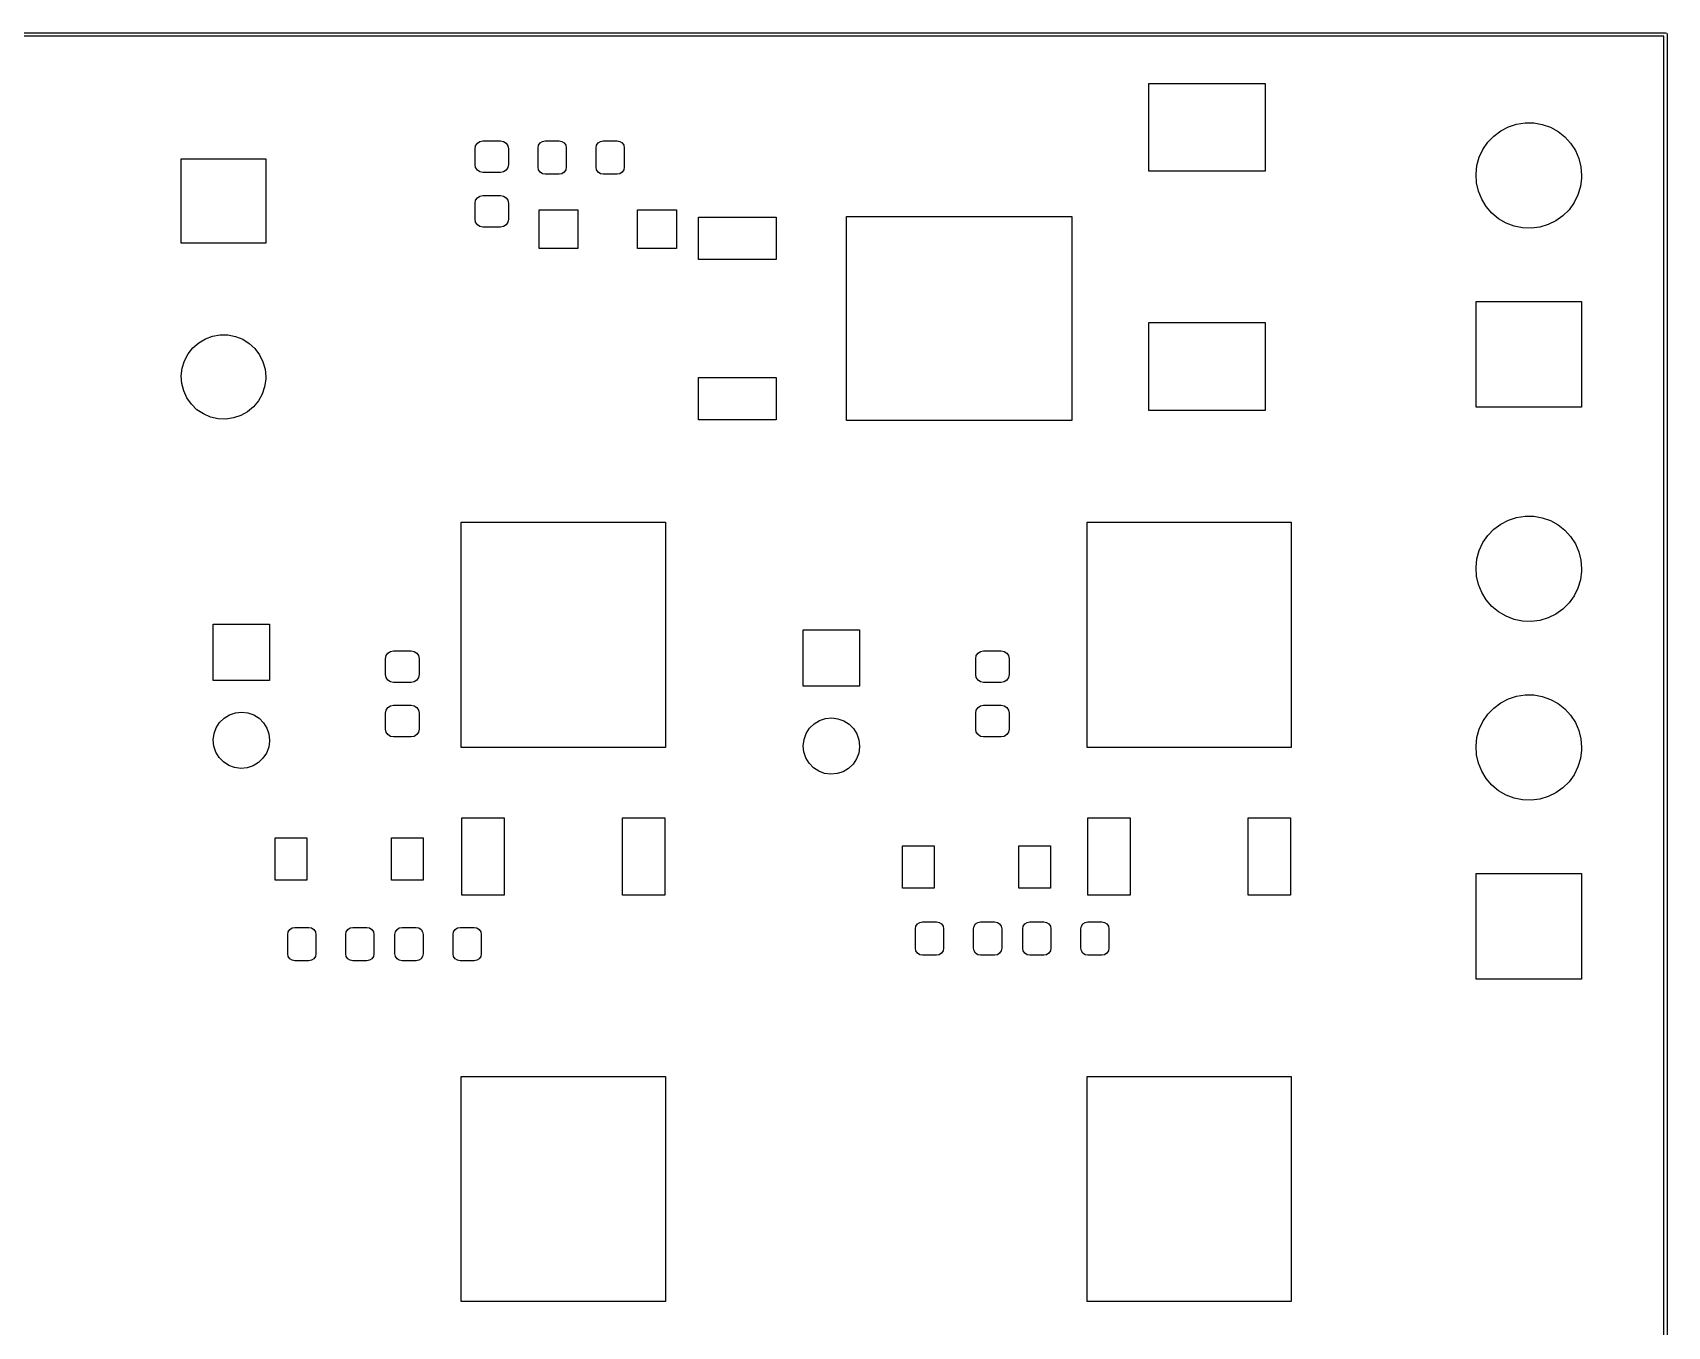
# Model space of a CAD drawing. Extents: x 70 to 170, y -130 to -60.
# Drawn here: x 123.61 to 170.05, y -96.71 to -59.95 of the extents above; entities that cross this region are included whole.
import ezdxf

# ---------------------------------------------------------------- set-up
doc = ezdxf.new("R2010")
doc.units = 0
doc.layers.add('BLACK', color=7, linetype='CONTINUOUS')

msp = doc.modelspace()

# ---------------------------------------------------------------- linework, layer by layer
at = {"layer": 'BLACK', "linetype": 'CONTINUOUS'}
for p, q in [((70, -59.95), (170, -59.95)), ((169.95, -60.05), (70.05, -60.05)), ((169.95, -129.95), (169.95, -60.05)), ((170, -59.95), (170.035, -59.9646)), ((170.035, -59.9646), (170.05, -60)), ((170.05, -60), (170.05, -130)), ((155.322, -63.89), (155.322, -61.39)), ((155.322, -61.39), (158.622, -61.39)), ((158.622, -61.39), (158.622, -63.89)), ((165.317, -62.7387), (165.535, -62.6252)), ((165.535, -62.6252), (165.768, -62.5488)), ((165.768, -62.5488), (166.011, -62.5117)), ((166.011, -62.5117), (166.257, -62.5147)), ((166.257, -62.5147), (166.499, -62.5578)), ((166.499, -62.5578), (166.731, -62.6398)), ((166.731, -62.6398), (166.946, -62.7586)), ((136.194, -63.1639), (136.243, -63.0909)), ((136.243, -63.0909), (136.316, -63.0421)), ((136.316, -63.0421), (136.402, -63.025)), ((136.402, -63.025), (136.902, -63.025)), ((136.902, -63.025), (136.988, -63.0421)), ((136.988, -63.0421), (137.061, -63.0909)), ((137.061, -63.0909), (137.11, -63.1639)), ((137.967, -63.225), (137.982, -63.1485)), ((137.982, -63.1485), (138.026, -63.0836)), ((138.026, -63.0836), (138.09, -63.0402)), ((138.09, -63.0402), (138.167, -63.025)), ((138.167, -63.025), (138.567, -63.025)), ((138.567, -63.025), (138.644, -63.0402)), ((138.644, -63.0402), (138.708, -63.0836)), ((138.708, -63.0836), (138.752, -63.1485)), ((138.752, -63.1485), (138.767, -63.225)), ((139.617, -63.225), (139.632, -63.1485)), ((139.632, -63.1485), (139.676, -63.0836)), ((139.676, -63.0836), (139.74, -63.0402)), ((139.74, -63.0402), (139.817, -63.025)), ((139.817, -63.025), (140.217, -63.025)), ((140.217, -63.025), (140.294, -63.0402)), ((140.294, -63.0402), (140.358, -63.0836)), ((140.358, -63.0836), (140.402, -63.1485)), ((140.402, -63.1485), (140.417, -63.225)), ((164.812, -63.2671), (164.95, -63.064)), ((164.95, -63.064), (165.12, -62.8863)), ((165.12, -62.8863), (165.317, -62.7387)), ((166.946, -62.7586), (167.139, -62.911)), ((167.139, -62.911), (167.304, -63.0928)), ((167.304, -63.0928), (167.438, -63.2992)), ((127.832, -65.932), (127.832, -63.532)), ((127.832, -63.532), (130.232, -63.532)), ((130.232, -63.532), (130.232, -65.932)), ((136.177, -63.25), (136.194, -63.1639)), ((136.177, -63.7), (136.177, -63.25)), ((137.11, -63.1639), (137.127, -63.25)), ((137.127, -63.25), (137.127, -63.7)), ((137.967, -63.775), (137.967, -63.225)), ((138.767, -63.225), (138.767, -63.775)), ((139.617, -63.775), (139.617, -63.225)), ((140.417, -63.225), (140.417, -63.775)), ((164.643, -63.7269), (164.708, -63.4901)), ((164.708, -63.4901), (164.812, -63.2671)), ((167.438, -63.2992), (167.536, -63.5246)), ((167.536, -63.5246), (167.596, -63.763)), ((136.194, -63.7861), (136.177, -63.7)), ((136.243, -63.8591), (136.194, -63.7861)), ((136.316, -63.9079), (136.243, -63.8591)), ((136.402, -63.925), (136.316, -63.9079)), ((136.902, -63.925), (136.402, -63.925)), ((136.988, -63.9079), (136.902, -63.925)), ((137.061, -63.8591), (136.988, -63.9079)), ((137.11, -63.7861), (137.061, -63.8591)), ((137.127, -63.7), (137.11, -63.7861)), ((137.982, -63.8515), (137.967, -63.775)), ((138.026, -63.9164), (137.982, -63.8515)), ((138.09, -63.9598), (138.026, -63.9164)), ((138.167, -63.975), (138.09, -63.9598)), ((138.567, -63.975), (138.167, -63.975)), ((138.644, -63.9598), (138.567, -63.975)), ((138.708, -63.9164), (138.644, -63.9598)), ((138.752, -63.8515), (138.708, -63.9164)), ((138.767, -63.775), (138.752, -63.8515)), ((139.632, -63.8515), (139.617, -63.775)), ((139.676, -63.9164), (139.632, -63.8515)), ((139.74, -63.9598), (139.676, -63.9164)), ((139.817, -63.975), (139.74, -63.9598)), ((140.217, -63.975), (139.817, -63.975)), ((140.294, -63.9598), (140.217, -63.975)), ((140.358, -63.9164), (140.294, -63.9598)), ((140.402, -63.8515), (140.358, -63.9164)), ((140.417, -63.775), (140.402, -63.8515)), ((158.622, -63.89), (155.322, -63.89)), ((164.616, -63.9714), (164.643, -63.7269)), ((164.631, -64.2168), (164.616, -63.9714)), ((167.614, -64.0813), (167.582, -64.325)), ((167.596, -63.763), (167.616, -64.008)), ((167.616, -64.008), (167.614, -64.0813)), ((164.685, -64.4566), (164.631, -64.2168)), ((164.777, -64.6843), (164.685, -64.4566)), ((167.582, -64.325), (167.511, -64.5602)), ((136.177, -64.8), (136.194, -64.7139)), ((136.177, -65.25), (136.177, -64.8)), ((136.194, -64.7139), (136.243, -64.6409)), ((136.243, -64.6409), (136.316, -64.5921)), ((136.316, -64.5921), (136.402, -64.575)), ((136.402, -64.575), (136.902, -64.575)), ((136.902, -64.575), (136.988, -64.5921)), ((136.988, -64.5921), (137.061, -64.6409)), ((137.061, -64.6409), (137.11, -64.7139)), ((137.11, -64.7139), (137.127, -64.8)), ((137.127, -64.8), (137.127, -65.25)), ((137.997, -66.082), (137.997, -64.982)), ((137.997, -64.982), (139.097, -64.982)), ((139.097, -64.982), (139.097, -66.082)), ((140.797, -66.082), (140.797, -64.982)), ((140.797, -64.982), (141.897, -64.982)), ((141.897, -64.982), (141.897, -66.082)), ((164.906, -64.8939), (164.777, -64.6843)), ((165.067, -65.0797), (164.906, -64.8939)), ((167.258, -64.9802), (167.084, -65.1537)), ((167.402, -64.7806), (167.258, -64.9802)), ((167.511, -64.5602), (167.402, -64.7806)), ((136.194, -65.3361), (136.177, -65.25)), ((136.243, -65.4091), (136.194, -65.3361)), ((136.316, -65.4579), (136.243, -65.4091)), ((136.402, -65.475), (136.316, -65.4579)), ((136.902, -65.475), (136.402, -65.475)), ((136.988, -65.4579), (136.902, -65.475)), ((137.061, -65.4091), (136.988, -65.4579)), ((137.11, -65.3361), (137.061, -65.4091)), ((137.127, -65.25), (137.11, -65.3361)), ((142.528, -66.392), (142.528, -65.192)), ((142.528, -65.192), (144.728, -65.192)), ((144.728, -65.192), (144.728, -66.392)), ((146.728, -70.972), (146.728, -65.172)), ((146.728, -65.172), (153.128, -65.172)), ((153.128, -65.172), (153.128, -70.972)), ((165.256, -65.2367), (165.067, -65.0797)), ((165.468, -65.3607), (165.256, -65.2367)), ((165.698, -65.4484), (165.468, -65.3607)), ((165.938, -65.4974), (165.698, -65.4484)), ((166.428, -65.4752), (166.184, -65.5065)), ((166.663, -65.4046), (166.428, -65.4752)), ((166.884, -65.2964), (166.663, -65.4046)), ((167.084, -65.1537), (166.884, -65.2964)), ((130.232, -65.932), (127.832, -65.932)), ((166.184, -65.5065), (165.938, -65.4974)), ((139.097, -66.082), (137.997, -66.082)), ((141.897, -66.082), (140.797, -66.082)), ((144.728, -66.392), (142.528, -66.392)), ((164.616, -70.588), (164.616, -67.588)), ((164.616, -67.588), (167.616, -67.588)), ((167.616, -67.588), (167.616, -70.588)), ((155.322, -70.69), (155.322, -68.19)), ((155.322, -68.19), (158.622, -68.19)), ((158.622, -68.19), (158.622, -70.69)), ((128.327, -68.7612), (128.515, -68.6489)), ((128.515, -68.6489), (128.721, -68.5729)), ((128.721, -68.5729), (128.938, -68.5357)), ((128.938, -68.5357), (129.157, -68.5386)), ((129.157, -68.5386), (129.373, -68.5815)), ((129.373, -68.5815), (129.577, -68.6628)), ((129.577, -68.6628), (129.763, -68.78)), ((127.923, -69.2728), (128.026, -69.0785)), ((128.026, -69.0785), (128.162, -68.906)), ((128.162, -68.906), (128.327, -68.7612)), ((129.763, -68.78), (129.924, -68.9291)), ((129.924, -68.9291), (130.055, -69.105)), ((130.055, -69.105), (130.152, -69.302)), ((127.832, -69.7006), (127.858, -69.4825)), ((127.858, -69.4825), (127.923, -69.2728)), ((130.152, -69.302), (130.212, -69.5134)), ((130.212, -69.5134), (130.232, -69.732)), ((127.847, -69.9198), (127.832, -69.7006)), ((127.901, -70.1326), (127.847, -69.9198)), ((130.199, -70.0122), (130.128, -70.2201)), ((130.23, -69.7948), (130.199, -70.0122)), ((130.232, -69.732), (130.23, -69.7948)), ((142.528, -70.952), (142.528, -69.752)), ((142.528, -69.752), (144.728, -69.752)), ((144.728, -69.752), (144.728, -70.952)), ((127.993, -70.332), (127.901, -70.1326)), ((128.12, -70.5114), (127.993, -70.332)), ((128.277, -70.6646), (128.12, -70.5114)), ((129.881, -70.5806), (129.712, -70.721)), ((130.021, -70.4117), (129.881, -70.5806)), ((130.128, -70.2201), (130.021, -70.4117)), ((167.616, -70.588), (164.616, -70.588)), ((128.459, -70.7866), (128.277, -70.6646)), ((128.661, -70.8733), (128.459, -70.7866)), ((128.875, -70.9218), (128.661, -70.8733)), ((129.095, -70.9304), (128.875, -70.9218)), ((129.312, -70.8989), (129.095, -70.9304)), ((129.52, -70.8283), (129.312, -70.8989)), ((129.712, -70.721), (129.52, -70.8283)), ((144.728, -70.952), (142.528, -70.952)), ((153.128, -70.972), (146.728, -70.972)), ((158.622, -70.69), (155.322, -70.69)), ((165.317, -73.9147), (165.535, -73.8012)), ((165.535, -73.8012), (165.768, -73.7248)), ((165.768, -73.7248), (166.011, -73.6877)), ((166.011, -73.6877), (166.257, -73.6907)), ((166.257, -73.6907), (166.499, -73.7338)), ((166.499, -73.7338), (166.731, -73.8158)), ((166.731, -73.8158), (166.946, -73.9346)), ((135.785, -80.265), (135.785, -73.865)), ((135.785, -73.865), (141.585, -73.865)), ((141.585, -73.865), (141.585, -80.265)), ((153.565, -80.265), (153.565, -73.865)), ((153.565, -73.865), (159.365, -73.865)), ((159.365, -73.865), (159.365, -80.265)), ((164.812, -74.4431), (164.95, -74.24)), ((164.95, -74.24), (165.12, -74.0623)), ((165.12, -74.0623), (165.317, -73.9147)), ((166.946, -73.9346), (167.139, -74.087)), ((167.139, -74.087), (167.304, -74.2688)), ((167.304, -74.2688), (167.438, -74.4752)), ((164.643, -74.9029), (164.708, -74.6661)), ((164.708, -74.6661), (164.812, -74.4431)), ((167.438, -74.4752), (167.536, -74.7006)), ((167.536, -74.7006), (167.596, -74.939)), ((164.616, -75.1474), (164.643, -74.9029)), ((164.631, -75.3928), (164.616, -75.1474)), ((167.596, -74.939), (167.616, -75.184)), ((167.616, -75.184), (167.614, -75.2573)), ((164.685, -75.6326), (164.631, -75.3928)), ((164.777, -75.8603), (164.685, -75.6326)), ((167.582, -75.501), (167.511, -75.7362)), ((167.614, -75.2573), (167.582, -75.501)), ((164.906, -76.0699), (164.777, -75.8603)), ((165.067, -76.2557), (164.906, -76.0699)), ((167.258, -76.1562), (167.084, -76.3297)), ((167.402, -75.9566), (167.258, -76.1562)), ((167.511, -75.7362), (167.402, -75.9566)), ((165.256, -76.4127), (165.067, -76.2557)), ((165.468, -76.5367), (165.256, -76.4127)), ((165.698, -76.6244), (165.468, -76.5367)), ((165.938, -76.6734), (165.698, -76.6244)), ((166.663, -76.5806), (166.428, -76.6512)), ((166.884, -76.4724), (166.663, -76.5806)), ((167.084, -76.3297), (166.884, -76.4724)), ((128.74, -78.3576), (128.74, -76.7576)), ((128.74, -76.7576), (130.34, -76.7576)), ((130.34, -76.7576), (130.34, -78.3576)), ((145.504, -78.524), (145.504, -76.924)), ((145.504, -76.924), (147.104, -76.924)), ((147.104, -76.924), (147.104, -78.524)), ((166.184, -76.6825), (165.938, -76.6734)), ((166.428, -76.6512), (166.184, -76.6825)), ((133.703, -77.5809), (133.776, -77.5321)), ((133.776, -77.5321), (133.862, -77.515)), ((133.862, -77.515), (134.362, -77.515)), ((134.362, -77.515), (134.448, -77.5321)), ((134.448, -77.5321), (134.521, -77.5809)), ((150.467, -77.5809), (150.54, -77.5321)), ((150.54, -77.5321), (150.626, -77.515)), ((150.626, -77.515), (151.126, -77.515)), ((151.126, -77.515), (151.212, -77.5321)), ((151.212, -77.5321), (151.285, -77.5809)), ((133.637, -77.74), (133.654, -77.6539)), ((133.637, -78.19), (133.637, -77.74)), ((133.654, -77.6539), (133.703, -77.5809)), ((134.521, -77.5809), (134.57, -77.6539)), ((134.57, -77.6539), (134.587, -77.74)), ((134.587, -77.74), (134.587, -78.19)), ((150.401, -77.74), (150.418, -77.6539)), ((150.401, -78.19), (150.401, -77.74)), ((150.418, -77.6539), (150.467, -77.5809)), ((151.285, -77.5809), (151.334, -77.6539)), ((151.334, -77.6539), (151.351, -77.74)), ((151.351, -77.74), (151.351, -78.19)), ((130.34, -78.3576), (128.74, -78.3576)), ((133.654, -78.2761), (133.637, -78.19)), ((133.703, -78.3491), (133.654, -78.2761)), ((133.776, -78.3979), (133.703, -78.3491)), ((133.862, -78.415), (133.776, -78.3979)), ((134.362, -78.415), (133.862, -78.415)), ((134.448, -78.3979), (134.362, -78.415)), ((134.521, -78.3491), (134.448, -78.3979)), ((134.57, -78.2761), (134.521, -78.3491)), ((134.587, -78.19), (134.57, -78.2761)), ((150.418, -78.2761), (150.401, -78.19)), ((150.467, -78.3491), (150.418, -78.2761)), ((150.54, -78.3979), (150.467, -78.3491)), ((150.626, -78.415), (150.54, -78.3979)), ((151.126, -78.415), (150.626, -78.415)), ((151.212, -78.3979), (151.126, -78.415)), ((151.285, -78.3491), (151.212, -78.3979)), ((151.334, -78.2761), (151.285, -78.3491)), ((151.351, -78.19), (151.334, -78.2761)), ((147.104, -78.524), (145.504, -78.524)), ((165.317, -78.9947), (165.535, -78.8812)), ((165.535, -78.8812), (165.768, -78.8048)), ((165.768, -78.8048), (166.011, -78.7677)), ((166.011, -78.7677), (166.257, -78.7707)), ((166.257, -78.7707), (166.499, -78.8138)), ((166.499, -78.8138), (166.731, -78.8958)), ((166.731, -78.8958), (166.946, -79.0146)), ((129.047, -79.4272), (129.199, -79.3338)), ((129.199, -79.3338), (129.368, -79.2763)), ((129.368, -79.2763), (129.546, -79.2576)), ((129.546, -79.2576), (129.723, -79.2788)), ((129.723, -79.2788), (129.891, -79.3386)), ((129.891, -79.3386), (130.041, -79.4342)), ((133.637, -79.29), (133.654, -79.2039)), ((133.637, -79.74), (133.637, -79.29)), ((133.654, -79.2039), (133.703, -79.1309)), ((133.703, -79.1309), (133.776, -79.0821)), ((133.776, -79.0821), (133.862, -79.065)), ((133.862, -79.065), (134.362, -79.065)), ((134.362, -79.065), (134.448, -79.0821)), ((134.448, -79.0821), (134.521, -79.1309)), ((134.521, -79.1309), (134.57, -79.2039)), ((134.57, -79.2039), (134.587, -79.29)), ((134.587, -79.29), (134.587, -79.74)), ((150.401, -79.29), (150.418, -79.2039)), ((150.401, -79.74), (150.401, -79.29)), ((150.418, -79.2039), (150.467, -79.1309)), ((150.467, -79.1309), (150.54, -79.0821)), ((150.54, -79.0821), (150.626, -79.065)), ((150.626, -79.065), (151.126, -79.065)), ((151.126, -79.065), (151.212, -79.0821)), ((151.212, -79.0821), (151.285, -79.1309)), ((151.285, -79.1309), (151.334, -79.2039)), ((151.334, -79.2039), (151.351, -79.29)), ((151.351, -79.29), (151.351, -79.74)), ((164.812, -79.5231), (164.95, -79.32)), ((164.95, -79.32), (165.12, -79.1423)), ((165.12, -79.1423), (165.317, -78.9947)), ((166.946, -79.0146), (167.139, -79.167)), ((167.139, -79.167), (167.304, -79.3488)), ((167.304, -79.3488), (167.438, -79.5552)), ((128.74, -80.0465), (128.762, -79.8695)), ((128.762, -79.8695), (128.823, -79.7019)), ((128.823, -79.7019), (128.92, -79.552)), ((128.92, -79.552), (129.047, -79.4272)), ((130.041, -79.4342), (130.167, -79.5607)), ((130.167, -79.5607), (130.261, -79.712)), ((130.261, -79.712), (130.32, -79.8804)), ((133.654, -79.8261), (133.637, -79.74)), ((133.703, -79.8991), (133.654, -79.8261)), ((134.57, -79.8261), (134.521, -79.8991)), ((134.587, -79.74), (134.57, -79.8261)), ((145.526, -80.0359), (145.587, -79.8683)), ((145.587, -79.8683), (145.684, -79.7184)), ((145.684, -79.7184), (145.811, -79.5936)), ((145.811, -79.5936), (145.963, -79.5001)), ((145.963, -79.5001), (146.132, -79.4427)), ((146.132, -79.4427), (146.31, -79.424)), ((146.31, -79.424), (146.487, -79.4451)), ((146.487, -79.4451), (146.655, -79.505)), ((146.655, -79.505), (146.805, -79.6005)), ((146.805, -79.6005), (146.931, -79.7271)), ((146.931, -79.7271), (147.025, -79.8783)), ((150.418, -79.8261), (150.401, -79.74)), ((150.467, -79.8991), (150.418, -79.8261)), ((151.334, -79.8261), (151.285, -79.8991)), ((151.351, -79.74), (151.334, -79.8261)), ((164.643, -79.9829), (164.708, -79.7461)), ((164.708, -79.7461), (164.812, -79.5231)), ((167.438, -79.5552), (167.536, -79.7806)), ((167.536, -79.7806), (167.596, -80.019)), ((128.757, -80.224), (128.74, -80.0465)), ((128.814, -80.3932), (128.757, -80.224)), ((130.315, -80.2566), (130.252, -80.4233)), ((130.34, -80.08), (130.315, -80.2566)), ((130.32, -79.8804), (130.34, -80.0576)), ((130.34, -80.0576), (130.34, -80.08)), ((133.776, -79.9479), (133.703, -79.8991)), ((133.862, -79.965), (133.776, -79.9479)), ((134.362, -79.965), (133.862, -79.965)), ((134.448, -79.9479), (134.362, -79.965)), ((134.521, -79.8991), (134.448, -79.9479)), ((141.585, -80.265), (135.785, -80.265)), ((145.504, -80.2128), (145.526, -80.0359)), ((145.521, -80.3903), (145.504, -80.2128)), ((147.025, -79.8783), (147.084, -80.0468)), ((147.104, -80.2463), (147.079, -80.423)), ((147.084, -80.0468), (147.104, -80.224)), ((147.104, -80.224), (147.104, -80.2463)), ((150.54, -79.9479), (150.467, -79.8991)), ((150.626, -79.965), (150.54, -79.9479)), ((151.126, -79.965), (150.626, -79.965)), ((151.212, -79.9479), (151.126, -79.965)), ((151.285, -79.8991), (151.212, -79.9479)), ((159.365, -80.265), (153.565, -80.265)), ((164.616, -80.2274), (164.643, -79.9829)), ((164.631, -80.4728), (164.616, -80.2274)), ((167.614, -80.3373), (167.582, -80.581)), ((167.596, -80.019), (167.616, -80.264)), ((167.616, -80.264), (167.614, -80.3373)), ((128.906, -80.5457), (128.814, -80.3932)), ((129.03, -80.674), (128.906, -80.5457)), ((129.179, -80.7717), (129.03, -80.674)), ((129.346, -80.8339), (129.179, -80.7717)), ((129.87, -80.7862), (129.701, -80.8413)), ((130.024, -80.6948), (129.87, -80.7862)), ((130.153, -80.5719), (130.024, -80.6948)), ((130.252, -80.4233), (130.153, -80.5719)), ((145.578, -80.5596), (145.521, -80.3903)), ((145.67, -80.7121), (145.578, -80.5596)), ((145.794, -80.8404), (145.67, -80.7121)), ((146.917, -80.7382), (146.788, -80.8612)), ((147.016, -80.5897), (146.917, -80.7382)), ((147.079, -80.423), (147.016, -80.5897)), ((164.685, -80.7126), (164.631, -80.4728)), ((164.777, -80.9403), (164.685, -80.7126)), ((167.582, -80.581), (167.511, -80.8162)), ((129.523, -80.8574), (129.346, -80.8339)), ((129.701, -80.8413), (129.523, -80.8574)), ((145.943, -80.9381), (145.794, -80.8404)), ((146.11, -81.0002), (145.943, -80.9381)), ((146.287, -81.0238), (146.11, -81.0002)), ((146.465, -81.0077), (146.287, -81.0238)), ((146.634, -80.9525), (146.465, -81.0077)), ((146.788, -80.8612), (146.634, -80.9525)), ((164.906, -81.1499), (164.777, -80.9403)), ((165.067, -81.3357), (164.906, -81.1499)), ((167.258, -81.2362), (167.084, -81.4097)), ((167.402, -81.0366), (167.258, -81.2362)), ((167.511, -80.8162), (167.402, -81.0366)), ((165.256, -81.4927), (165.067, -81.3357)), ((165.468, -81.6167), (165.256, -81.4927)), ((165.698, -81.7044), (165.468, -81.6167)), ((165.938, -81.7534), (165.698, -81.7044)), ((166.428, -81.7312), (166.184, -81.7625)), ((166.663, -81.6606), (166.428, -81.7312)), ((166.884, -81.5524), (166.663, -81.6606)), ((167.084, -81.4097), (166.884, -81.5524)), ((166.184, -81.7625), (165.938, -81.7534)), ((135.805, -84.465), (135.805, -82.265)), ((135.805, -82.265), (137.005, -82.265)), ((137.005, -82.265), (137.005, -84.465)), ((140.365, -84.465), (140.365, -82.265)), ((140.365, -82.265), (141.565, -82.265)), ((141.565, -82.265), (141.565, -84.465)), ((153.585, -84.465), (153.585, -82.265)), ((153.585, -82.265), (154.785, -82.265)), ((154.785, -82.265), (154.785, -84.465)), ((158.145, -84.465), (158.145, -82.265)), ((158.145, -82.265), (159.345, -82.265)), ((159.345, -82.265), (159.345, -84.465)), ((130.503, -84.0341), (130.503, -82.8341)), ((130.503, -82.8341), (131.403, -82.8341)), ((131.403, -82.8341), (131.403, -84.0341)), ((133.803, -84.0341), (133.803, -82.8341)), ((133.803, -82.8341), (134.703, -82.8341)), ((134.703, -82.8341), (134.703, -84.0341)), ((148.322, -84.261), (148.322, -83.061)), ((148.322, -83.061), (149.222, -83.061)), ((149.222, -83.061), (149.222, -84.261)), ((151.622, -84.261), (151.622, -83.061)), ((151.622, -83.061), (152.522, -83.061)), ((152.522, -83.061), (152.522, -84.261)), ((131.403, -84.0341), (130.503, -84.0341)), ((134.703, -84.0341), (133.803, -84.0341)), ((164.616, -86.844), (164.616, -83.844)), ((164.616, -83.844), (167.616, -83.844)), ((167.616, -83.844), (167.616, -86.844)), ((137.005, -84.465), (135.805, -84.465)), ((141.565, -84.465), (140.365, -84.465)), ((149.222, -84.261), (148.322, -84.261)), ((152.522, -84.261), (151.622, -84.261)), ((154.785, -84.465), (153.585, -84.465)), ((159.345, -84.465), (158.145, -84.465)), ((130.87, -85.5005), (130.914, -85.4356)), ((130.914, -85.4356), (130.978, -85.3922)), ((130.978, -85.3922), (131.055, -85.377)), ((131.055, -85.377), (131.455, -85.377)), ((131.455, -85.377), (131.532, -85.3922)), ((131.532, -85.3922), (131.596, -85.4356)), ((131.596, -85.4356), (131.64, -85.5005)), ((132.52, -85.5005), (132.564, -85.4356)), ((132.564, -85.4356), (132.628, -85.3922)), ((132.628, -85.3922), (132.705, -85.377)), ((132.705, -85.377), (133.105, -85.377)), ((133.105, -85.377), (133.182, -85.3922)), ((133.182, -85.3922), (133.246, -85.4356)), ((133.246, -85.4356), (133.29, -85.5005)), ((133.918, -85.5005), (133.962, -85.4356)), ((133.962, -85.4356), (134.026, -85.3922)), ((134.026, -85.3922), (134.103, -85.377)), ((134.103, -85.377), (134.503, -85.377)), ((134.503, -85.377), (134.58, -85.3922)), ((134.58, -85.3922), (134.644, -85.4356)), ((134.644, -85.4356), (134.688, -85.5005)), ((135.568, -85.5005), (135.612, -85.4356)), ((135.612, -85.4356), (135.676, -85.3922)), ((135.676, -85.3922), (135.753, -85.377)), ((135.753, -85.377), (136.153, -85.377)), ((136.153, -85.377), (136.23, -85.3922)), ((136.23, -85.3922), (136.294, -85.4356)), ((136.294, -85.4356), (136.338, -85.5005)), ((148.689, -85.418), (148.705, -85.3414)), ((148.689, -85.968), (148.689, -85.418)), ((148.705, -85.3414), (148.748, -85.2765)), ((148.748, -85.2765), (148.813, -85.2332)), ((148.813, -85.2332), (148.889, -85.218)), ((148.889, -85.218), (149.289, -85.218)), ((149.289, -85.218), (149.366, -85.2332)), ((149.366, -85.2332), (149.431, -85.2765)), ((149.431, -85.2765), (149.474, -85.3414)), ((149.474, -85.3414), (149.489, -85.418)), ((149.489, -85.418), (149.489, -85.968)), ((150.339, -85.418), (150.355, -85.3414)), ((150.339, -85.968), (150.339, -85.418)), ((150.355, -85.3414), (150.398, -85.2765)), ((150.398, -85.2765), (150.463, -85.2332)), ((150.463, -85.2332), (150.539, -85.218)), ((150.539, -85.218), (150.939, -85.218)), ((150.939, -85.218), (151.016, -85.2332)), ((151.016, -85.2332), (151.081, -85.2765)), ((151.081, -85.2765), (151.124, -85.3414)), ((151.124, -85.3414), (151.139, -85.418)), ((151.139, -85.418), (151.139, -85.968)), ((151.737, -85.418), (151.753, -85.3414)), ((151.737, -85.968), (151.737, -85.418)), ((151.753, -85.3414), (151.796, -85.2765)), ((151.796, -85.2765), (151.861, -85.2332)), ((151.861, -85.2332), (151.937, -85.218)), ((151.937, -85.218), (152.337, -85.218)), ((152.337, -85.218), (152.414, -85.2332)), ((152.414, -85.2332), (152.479, -85.2765)), ((152.479, -85.2765), (152.522, -85.3414)), ((152.522, -85.3414), (152.537, -85.418)), ((152.537, -85.418), (152.537, -85.968)), ((153.387, -85.418), (153.403, -85.3414)), ((153.387, -85.968), (153.387, -85.418)), ((153.403, -85.3414), (153.446, -85.2765)), ((153.446, -85.2765), (153.511, -85.2332)), ((153.511, -85.2332), (153.587, -85.218)), ((153.587, -85.218), (153.987, -85.218)), ((153.987, -85.218), (154.064, -85.2332)), ((154.064, -85.2332), (154.129, -85.2765)), ((154.129, -85.2765), (154.172, -85.3414)), ((154.172, -85.3414), (154.187, -85.418)), ((154.187, -85.418), (154.187, -85.968)), ((130.855, -85.577), (130.87, -85.5005)), ((130.855, -86.127), (130.855, -85.577)), ((131.64, -85.5005), (131.655, -85.577)), ((131.655, -85.577), (131.655, -86.127)), ((132.505, -85.577), (132.52, -85.5005)), ((132.505, -86.127), (132.505, -85.577)), ((133.29, -85.5005), (133.305, -85.577)), ((133.305, -85.577), (133.305, -86.127)), ((133.903, -85.577), (133.918, -85.5005)), ((133.903, -86.127), (133.903, -85.577)), ((134.688, -85.5005), (134.703, -85.577)), ((134.703, -85.577), (134.703, -86.127)), ((135.553, -85.577), (135.568, -85.5005)), ((135.553, -86.127), (135.553, -85.577)), ((136.338, -85.5005), (136.353, -85.577)), ((136.353, -85.577), (136.353, -86.127)), ((130.87, -86.2035), (130.855, -86.127)), ((130.914, -86.2684), (130.87, -86.2035)), ((130.978, -86.3118), (130.914, -86.2684)), ((131.055, -86.327), (130.978, -86.3118)), ((131.455, -86.327), (131.055, -86.327)), ((131.532, -86.3118), (131.455, -86.327)), ((131.596, -86.2684), (131.532, -86.3118)), ((131.64, -86.2035), (131.596, -86.2684)), ((131.655, -86.127), (131.64, -86.2035)), ((132.52, -86.2035), (132.505, -86.127)), ((132.564, -86.2684), (132.52, -86.2035)), ((132.628, -86.3118), (132.564, -86.2684)), ((132.705, -86.327), (132.628, -86.3118)), ((133.105, -86.327), (132.705, -86.327)), ((133.182, -86.3118), (133.105, -86.327)), ((133.246, -86.2684), (133.182, -86.3118)), ((133.29, -86.2035), (133.246, -86.2684)), ((133.305, -86.127), (133.29, -86.2035)), ((133.918, -86.2035), (133.903, -86.127)), ((133.962, -86.2684), (133.918, -86.2035)), ((134.026, -86.3118), (133.962, -86.2684)), ((134.103, -86.327), (134.026, -86.3118)), ((134.503, -86.327), (134.103, -86.327)), ((134.58, -86.3118), (134.503, -86.327)), ((134.644, -86.2684), (134.58, -86.3118)), ((134.688, -86.2035), (134.644, -86.2684)), ((134.703, -86.127), (134.688, -86.2035)), ((135.568, -86.2035), (135.553, -86.127)), ((135.612, -86.2684), (135.568, -86.2035)), ((135.676, -86.3118), (135.612, -86.2684)), ((135.753, -86.327), (135.676, -86.3118)), ((136.153, -86.327), (135.753, -86.327)), ((136.23, -86.3118), (136.153, -86.327)), ((136.294, -86.2684), (136.23, -86.3118)), ((136.338, -86.2035), (136.294, -86.2684)), ((136.353, -86.127), (136.338, -86.2035)), ((148.705, -86.0445), (148.689, -85.968)), ((148.748, -86.1094), (148.705, -86.0445)), ((148.813, -86.1527), (148.748, -86.1094)), ((148.889, -86.168), (148.813, -86.1527)), ((149.289, -86.168), (148.889, -86.168)), ((149.366, -86.1527), (149.289, -86.168)), ((149.431, -86.1094), (149.366, -86.1527)), ((149.474, -86.0445), (149.431, -86.1094)), ((149.489, -85.968), (149.474, -86.0445)), ((150.355, -86.0445), (150.339, -85.968)), ((150.398, -86.1094), (150.355, -86.0445)), ((150.463, -86.1527), (150.398, -86.1094)), ((150.539, -86.168), (150.463, -86.1527)), ((150.939, -86.168), (150.539, -86.168)), ((151.016, -86.1527), (150.939, -86.168)), ((151.081, -86.1094), (151.016, -86.1527)), ((151.124, -86.0445), (151.081, -86.1094)), ((151.139, -85.968), (151.124, -86.0445)), ((151.753, -86.0445), (151.737, -85.968)), ((151.796, -86.1094), (151.753, -86.0445)), ((151.861, -86.1527), (151.796, -86.1094)), ((151.937, -86.168), (151.861, -86.1527)), ((152.337, -86.168), (151.937, -86.168)), ((152.414, -86.1527), (152.337, -86.168)), ((152.479, -86.1094), (152.414, -86.1527)), ((152.522, -86.0445), (152.479, -86.1094)), ((152.537, -85.968), (152.522, -86.0445)), ((153.403, -86.0445), (153.387, -85.968)), ((153.446, -86.1094), (153.403, -86.0445)), ((153.511, -86.1527), (153.446, -86.1094)), ((153.587, -86.168), (153.511, -86.1527)), ((153.987, -86.168), (153.587, -86.168)), ((154.064, -86.1527), (153.987, -86.168)), ((154.129, -86.1094), (154.064, -86.1527)), ((154.172, -86.0445), (154.129, -86.1094)), ((154.187, -85.968), (154.172, -86.0445)), ((167.616, -86.844), (164.616, -86.844)), ((135.785, -96.013), (135.785, -89.613)), ((135.785, -89.613), (141.585, -89.613)), ((141.585, -89.613), (141.585, -96.013)), ((153.565, -96.013), (153.565, -89.613)), ((153.565, -89.613), (159.365, -89.613)), ((159.365, -89.613), (159.365, -96.013)), ((141.585, -96.013), (135.785, -96.013)), ((159.365, -96.013), (153.565, -96.013))]:
    msp.add_line(p, q, dxfattribs=at)

doc.saveas('drawing.dxf')
